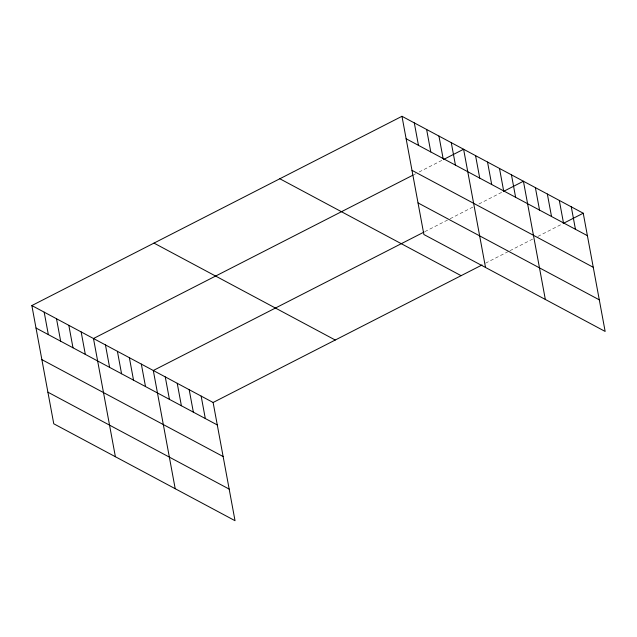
<?xml version="1.0" encoding="UTF-8"?>
<svg xmlns="http://www.w3.org/2000/svg" width="637" height="637" viewBox="0 0 637 637"><rect width="100%" height="100%" fill="white"/><g stroke="black" fill="none" stroke-linecap="round" stroke-linejoin="round"><path stroke-width="0.48" stroke-dasharray="3.19 2.39" d="M413.875 174.681L415.619 173.79M419.114 172.006L442.667 159.959M424.839 231.645L449.268 219.16M450.136 218.714L472.821 207.113M478.928 203.991L502.482 191.944M485.529 263.185L509.082 251.145M509.958 250.699L532.636 239.098M537.875 236.423L562.304 223.929"/><path stroke-width="0.96" d="M31.85 305.561L213.116 402.488L235.029 520.7L53.763 423.78L31.85 305.561L401.971 116.3L583.237 213.22L605.15 331.439L423.884 234.512L401.971 116.3M413.007 175.127L93.48 338.518L115.393 456.729M443.535 159.513L463.601 149.249L485.513 267.468M423.963 232.099L153.302 370.503L175.207 488.714M503.357 191.498L523.423 181.234L545.336 299.454M213.116 402.488L482.034 264.968M563.172 223.483L583.237 213.22M406.135 138.762L587.402 235.682M411.996 170.358L593.262 267.285M418.031 202.916L599.29 299.836M279.834 178.758L461.1 275.678M153.995 243.103L335.253 340.031M36.014 328.023L217.281 424.943M41.867 359.626L223.133 456.546M47.902 392.177L229.169 489.105M571.278 206.826L575.442 229.288M559.31 200.424L563.474 222.886M547.35 194.03L551.515 216.492M535.383 187.636L539.547 210.099M511.455 174.841L515.62 197.303M499.496 168.447L503.66 190.901M487.528 162.045L491.692 184.507M475.568 155.651L479.733 178.113M451.275 142.664L455.439 165.126M438.949 136.071L443.113 158.533M426.623 129.478L430.787 151.94M414.297 122.893L418.461 145.347M201.149 396.087L205.313 418.549M189.189 389.693L193.353 412.155M177.229 383.291L181.386 405.753M165.262 376.897L169.426 399.359M141.334 364.101L145.499 386.563M129.375 357.707L133.531 380.17M117.407 351.313L121.571 373.768M105.447 344.912L109.604 367.374M81.154 331.925L85.318 354.387M68.828 325.332L72.992 347.794M56.502 318.747L60.666 341.209M44.176 312.154L48.34 334.616"/></g></svg>
